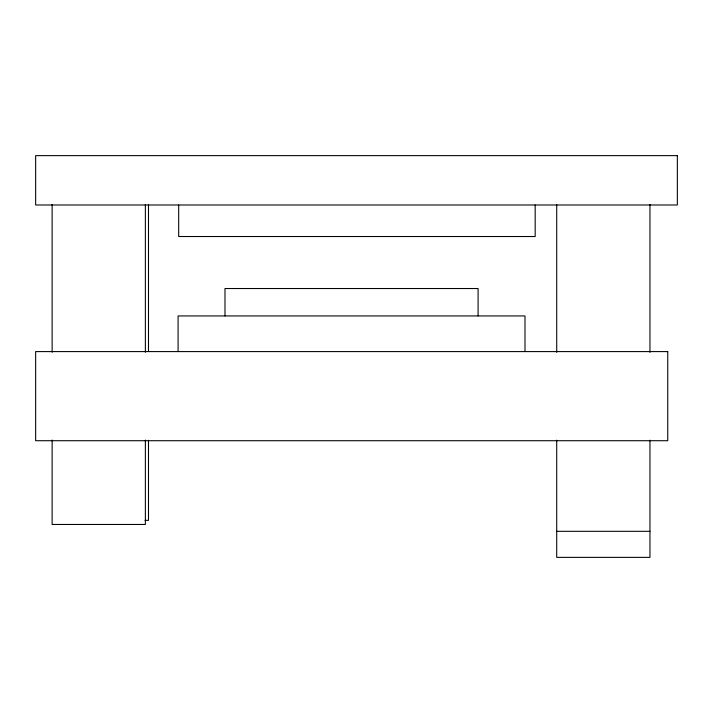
<?xml version="1.0" encoding="UTF-8"?>
<svg xmlns="http://www.w3.org/2000/svg" width="713" height="713" viewBox="0 0 713 713"><rect width="100%" height="100%" fill="white"/><g stroke="black" fill="none" stroke-linecap="round" stroke-linejoin="round"><path stroke-width="1.07" d="M145.042 520.356L148.491 520.356L148.491 440.295M556.719 531.319L649.953 531.319M649.953 204.533L649.953 352.365M649.953 440.179L649.953 557.37L556.719 557.37L556.719 440.179M556.719 204.533L556.719 352.365M535.178 204.987L535.178 236.52L178.678 236.52L178.678 204.987M524.991 351.589L524.991 315.939L178.09 315.939L178.09 351.589M478.093 315.939L478.093 288.524L224.987 288.524L224.987 315.939M148.491 204.551L148.491 351.331M145.372 204.506L145.372 352.267M145.372 440.037L145.372 524.465L52.129 524.465L52.129 440.037M52.129 204.506L52.129 352.267M677.35 155.63L35.65 155.63L35.65 204.987L677.35 204.987L677.35 155.63M667.751 351.589L35.65 351.589L35.65 440.714L667.751 440.714L667.751 351.589"/></g></svg>
